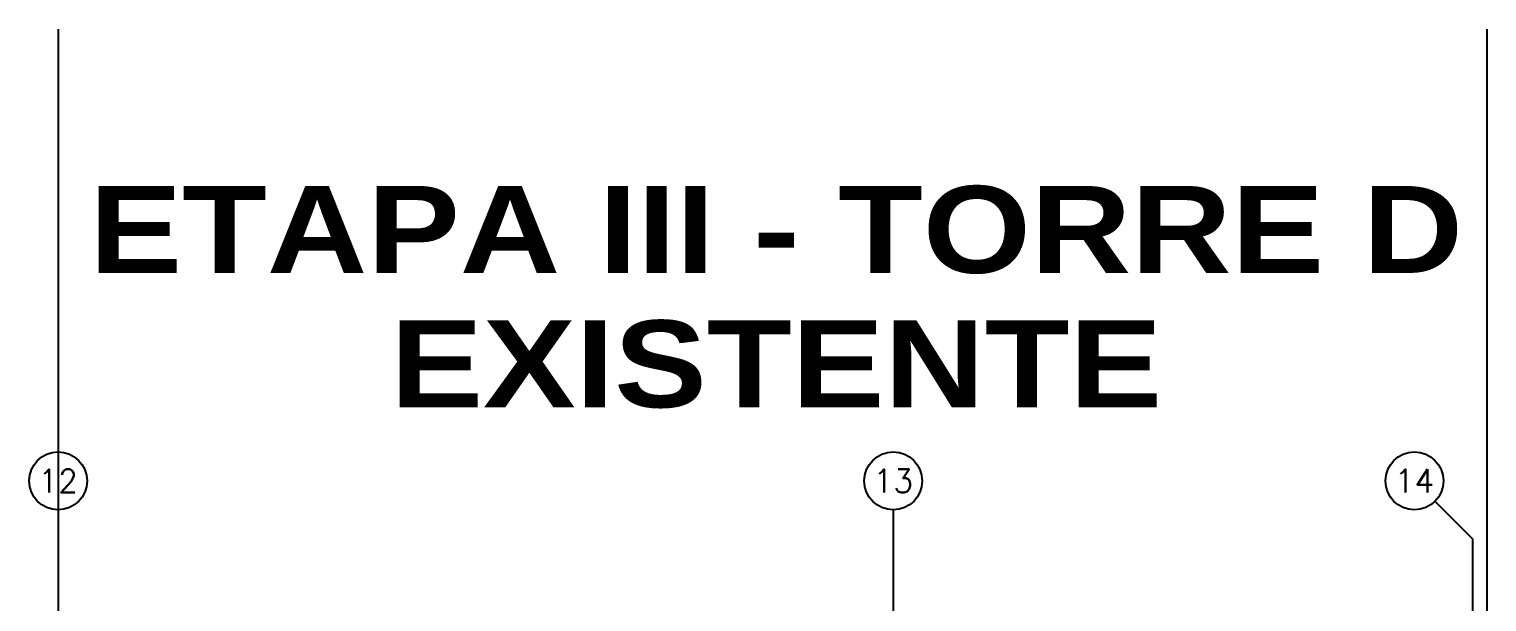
# Model space of a CAD drawing. Extents: x 226317 to 226469, y 8188101 to 8188260.
# Drawn here: x 226415.02 to 226427.61, y 8188172.66 to 8188177.6 of the extents above; entities that cross this region are included whole.
import ezdxf
from ezdxf.enums import TextEntityAlignment as Align

# ---------------------------------------------------------------- set-up
doc = ezdxf.new("R2010")
doc.units = 0
doc.header["$LTSCALE"] = 15
for name, pattern in [('CENTER', [2, 1.25, -0.25, 0.25, -0.25]), ('PHANTOM', [2.5, 1.25, -0.25, 0.25, -0.25, 0.25, -0.25]), ('PHANTOM2', [1.25, 0.625, -0.125, 0.125, -0.125, 0.125, -0.125])]:
    doc.linetypes.add(name, pattern=pattern)
doc.layers.get('0').update_dxf_attribs({"color": 250})
for name, color, linetype in [('A-EJES', 250, 'PHANTOM'), ('L11 Borde Laminas y Ejes', 150, 'Continuous'), ('L6 Linea fina', 141, 'Continuous')]:
    doc.layers.add(name, color=color, linetype=linetype)
doc.styles.add('R160-75', font='', dxfattribs={"height": 0.6})
doc.styles.add('ROMANS', font='romans.shx', dxfattribs={"width": 0.8})
doc.styles.get('R160-75').set_extended_font_data('Arial Black', bold=True)

# ---------------------------------------------------------------- blocks, each defined once
blk = doc.blocks.new('EJES 1P')
at = {"layer": 'A-EJES', "linetype": 'PHANTOM2'}
blk.add_line((80.091, 5.416), (80.414, 5.092), dxfattribs=at)
for points in [[(68.204, 5.345), (68.204, -4.158)], [(75.414, 5.345), (75.414, -4.158)], [(80.414, 5.092), (80.414, -4.158)]]:
    blk.add_lwpolyline(points, dxfattribs=at)
at = {"layer": 'A-EJES', "linetype": 'Continuous'}
for centre in [(68.204, 5.592), (75.414, 5.592), (79.914, 5.592)]:
    blk.add_circle(centre, 0.25, dxfattribs=at)
at = {"layer": 'A-EJES', "linetype": 'Continuous', "style": 'ROMANS'}
for s, p in [('12', (68.204, 5.592)), ('13', (75.414, 5.592)), ('14', (79.914, 5.592))]:
    blk.add_text(s, height=0.2, dxfattribs=at).set_placement(p, align=Align.MIDDLE_CENTER)

msp = doc.modelspace()

# ---------------------------------------------------------------- linework, layer by layer
at = {"layer": 'L6 Linea fina', "linetype": 'CENTER'}
for p, q in [((226415.272, 8188177.601), (226415.272, 8188168.85)), ((226427.607, 8188177.601), (226427.607, 8188168.85))]:
    msp.add_line(p, q, dxfattribs=at)

# ---------------------------------------------------------------- block references
msp.add_blockref('EJES 1P', (226347.068, 8188168.11))

# ---------------------------------------------------------------- texts
at = {"layer": 'L11 Borde Laminas y Ejes', "style": 'R160-75'}
for s, p in [('ETAPA III - TORRE D', (226421.472, 8188175.497)), ('EXISTENTE', (226421.472, 8188174.337))]:
    msp.add_text(s, height=0.75, dxfattribs=at).set_placement(p, align=Align.CENTER)

doc.saveas('drawing.dxf')
